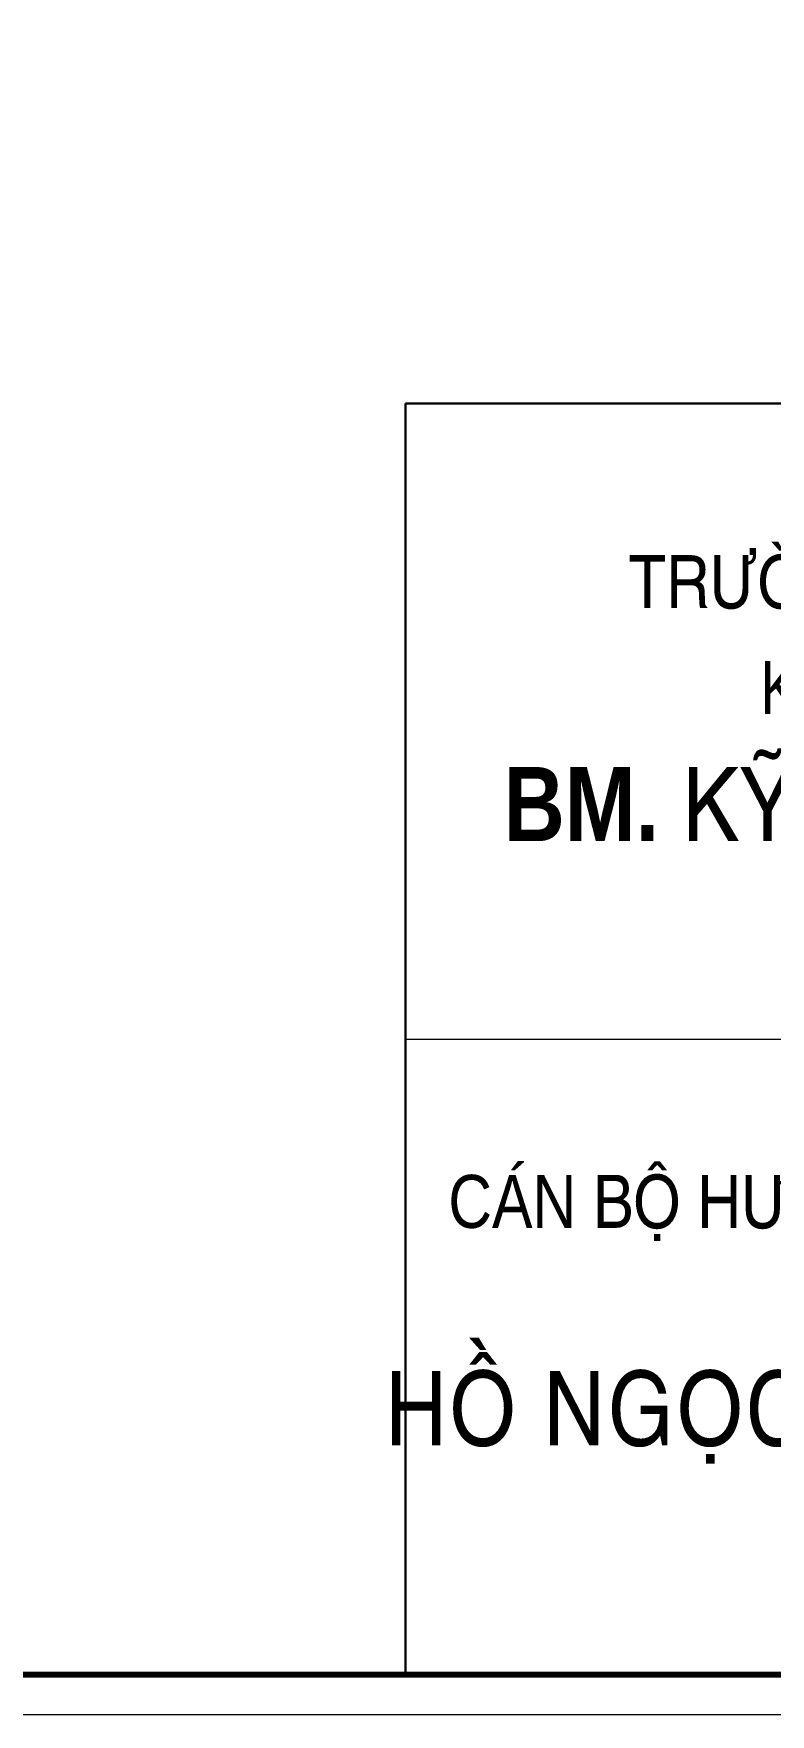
# Model space of a CAD drawing. Header units: inches. Extents: x 1604615 to 1925968, y -294302 to 52467.
# Drawn here: x 1817738 to 1823303, y -267877 to -255182 of the extents above; entities that cross this region are included whole.
import ezdxf

# ---------------------------------------------------------------- set-up
doc = ezdxf.new("R2010")
doc.units = ezdxf.units.IN
doc.header["$LTSCALE"] = 20
doc.header["$MEASUREMENT"] = 0
doc.layers.get('0').update_dxf_attribs({"lineweight": 13})
doc.layers.add('02', color=103, linetype='Continuous', lineweight=20)
doc.layers.add('khung', color=26, linetype='Continuous', lineweight=80)

msp = doc.modelspace()

# ---------------------------------------------------------------- linework, layer by layer
for p, q in [((1820547, -257976.9999326388), (1820547, -267576.9999326388)), ((1820547, -260376.9999326388), (1820547, -257976.9999326388)), ((1820547, -262776.9999326388), (1846147, -262776.9999326388)), ((1820547, -267576.9999326388), (1846147, -267576.9999326388)), ((1820547, -267576.9999326388), (1826947, -267576.9999326388))]:
    msp.add_line(p, q)
at = {"lineweight": 30}
msp.add_lwpolyline([(1820547, -257976.9999326388), (1846147, -257976.9999326388), (1846147, -267576.9999326388), (1820547, -267576.9999326388)], close=True, dxfattribs=at)
at = {"layer": '02'}
msp.add_lwpolyline([(1762347, -267876.9999326388), (1846447, -267876.9999326388), (1846447, -208476.9999326388), (1762347, -208476.9999326388)], close=True, dxfattribs=at)
at = {"layer": 'khung'}
msp.add_lwpolyline([(1762647, -267576.9999326388), (1846147, -267576.9999326388), (1846147, -208776.9999326388), (1762647, -208776.9999326388)], close=True, dxfattribs=at)

# ---------------------------------------------------------------- texts
at = {"char_height": 320, "width": 9600}
for s, insert, attachment_point in [('{\\fVNI-Helve-Condense|b0|i0|c0|p2;\\H1.25x;TRÖÔØNG ÑAÏI HOÏC CAÀN THÔ\\H0.2x;\\P\\P\\H5x;KHOA COÂNG NGHEÄ\\P\\Ftxt|c0;\\H0.2x;\\P\\fVNI-Helve-Condense|b1|i0|c0|p2;\\H7x;BM. KYÕ THUAÄT XAÂY DÖÏNG}', (1825347, -259120.965142868), 2), ('{\\fVNI-Helve-Condense|b0|i0|c0|p2;\\H1.25x;   CAÙN BOÄ HÖÔÙNG DAÃN:         KYÙ TEÂN}', (1820487.725467295, -263802.3545060866), 1), ('{\\H0.5x;\\T1.05;\\P\\H2.5x;  \\fVNI-Helve-Condense|b1|i0|c0|p2; \\H1.4x;HOÀ NGOÏC TRI TAÂN}', (1819951.14213758, -265500.6682170574), 4)]:
    msp.add_mtext(s, dxfattribs=dict(at, insert=insert, attachment_point=attachment_point))

doc.saveas('drawing.dxf')
